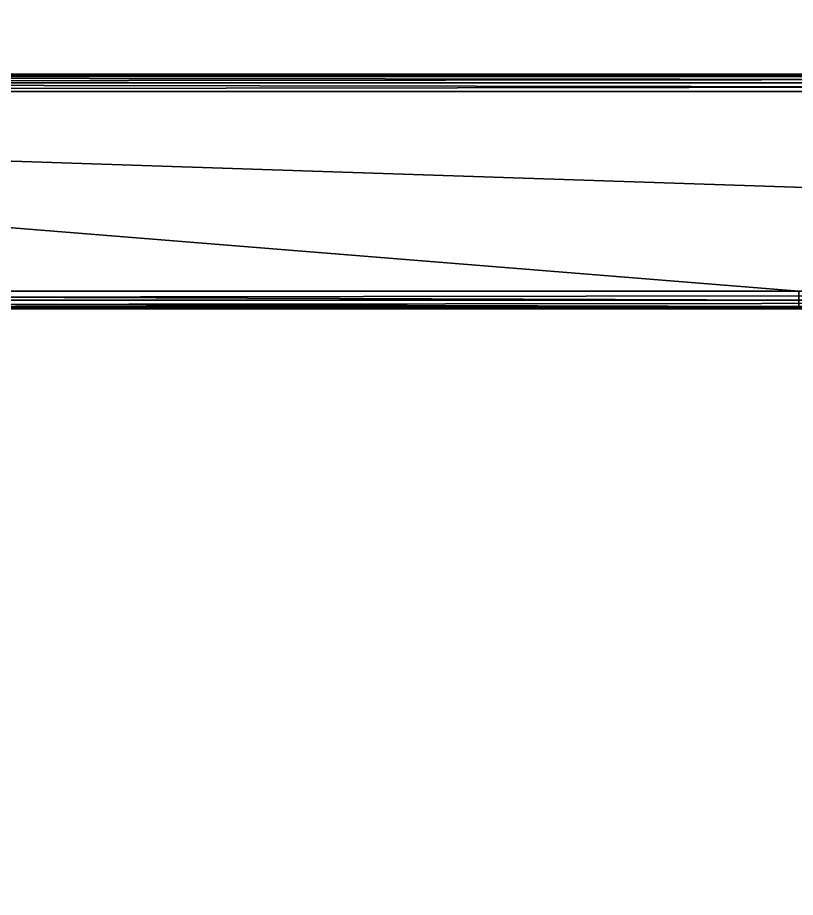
# Model space of a CAD drawing. Extents: x 0 to 96, y -42 to 0.
# Drawn here: x 26.346 to 28.994, y -32.918 to -29.922 of the extents above; entities that cross this region are included whole.
import ezdxf

# ---------------------------------------------------------------- set-up
doc = ezdxf.new("R2010")
doc.units = 0
doc.header["$LTSCALE"] = 2
for name, color, linetype in [('AFUTL-3-EDLM', 16, 'Continuous'), ('AFUTL-3-SUPT', 4, 'Continuous'), ('AFUTL-3-TPLM', 15, 'Continuous')]:
    doc.layers.add(name, color=color, linetype=linetype)

msp = doc.modelspace()

# ---------------------------------------------------------------- meshes
at = {"layer": 'AFUTL-3-EDLM'}
mesh = msp.add_polyface(dxfattribs=at)
corners = [(48, -42, 28.1153), (48, 0, 28.1153), (48, -42, 29.1153), (48, 0, 29.1153), (0, -42, 28.1153), (0, -42, 29.1153), (0, 0, 28.1153), (0, 0, 29.1153), (96.0001, 0, 28.1153), (96.0001, 0, 29.1153), (96.0001, -42, 28.1153), (96.0001, -42, 29.1153)]
mesh.append_faces([[corners[k] for k in face] for face in [(5, 0, 2, 2), (3, 6, 7, 7), (7, 4, 5, 5), (9, 1, 3, 3), (2, 10, 11, 11), (11, 8, 9, 9)]], dxfattribs={"vtx0": -1})
mesh.append_faces([[corners[k] for k in face] for face in [(0, 1, 2, 2), (1, 0, 3, 3)]], dxfattribs={"vtx0": -1, "vtx1": -1})
mesh.append_faces([[corners[k] for k in face] for face in [(2, 1, 3, 3), (3, 0, 2, 2)]], dxfattribs={"vtx0": -1, "vtx3": -1})
mesh.append_faces([[corners[k] for k in face] for face in [(4, 0, 5, 5), (1, 6, 3, 3), (6, 4, 7, 7), (8, 1, 9, 9), (0, 10, 2, 2), (10, 8, 11, 11)]], dxfattribs={"vtx1": -1})
at = {"layer": 'AFUTL-3-SUPT'}
mesh = msp.add_polyface(dxfattribs=at)
corners = [(19.1827, -30.9142, 27.8225), (19.1827, -30.1142, 27.8225), (19.1827, -30.9142, 26.5508), (19.1827, -30.1142, 26.5508), (19.1827, -30.8542, 26.4908), (19.1827, -30.1742, 26.4908), (19.1827, -30.1222, 26.5208), (19.1827, -30.1442, 26.4988), (19.1827, -30.8842, 26.4988), (19.1827, -30.9062, 26.5208), (39.6551, -30.1142, 26.5508), (20.5606, -30.1142, 27.9475), (20.5606, -30.9142, 27.9475), (20.5606, -30.1142, 28.0056), (20.5606, -30.9142, 28.0056), (20.5606, -30.1222, 28.0356), (20.5606, -30.9062, 28.0356), (20.5606, -30.1742, 28.0656), (20.5606, -30.8542, 28.0656), (20.5606, -30.8842, 28.0576), (20.5606, -30.1442, 28.0576), (39.6551, -30.1142, 28.0056), (19.3077, -30.1142, 27.9475), (39.6551, -30.1742, 26.4908), (39.6551, -30.1442, 26.4988), (39.6551, -30.1222, 26.5208), (39.6551, -30.8542, 26.4908), (29.0055, -30.8542, 28.0656), (39.6551, -30.1742, 28.0656), (35.5016, -30.8542, 28.0656), (39.6551, -30.8542, 28.0656), (29.0055, -30.9142, 28.0656), (35.5016, -30.9142, 28.0656), (29.0055, -30.9142, 28.0056), (29.0055, -30.9062, 28.0356), (29.0055, -30.8842, 28.0576), (35.5016, -30.9142, 28.0056), (35.5016, -30.9062, 28.0356), (35.5016, -30.8842, 28.0576), (19.3077, -30.9142, 27.9475), (39.6551, -30.9142, 26.5508), (39.6551, -30.9142, 28.0056), (39.6551, -30.1222, 28.0356), (39.6551, -30.1442, 28.0576), (39.6551, -30.9062, 26.5208), (39.6551, -30.8842, 26.4988), (39.6551, -30.8842, 28.0576), (39.6551, -30.9062, 28.0356)]
mesh.append_faces([[corners[k] for k in face] for face in [(5, 6, 7, 7), (18, 16, 19, 19), (21, 11, 13, 13), (24, 5, 7, 7), (25, 7, 6, 6), (10, 6, 3, 3), (26, 5, 23, 23), (28, 29, 30, 30), (29, 31, 32, 32), (35, 31, 27, 27), (32, 38, 29, 29), (0, 12, 39, 39), (31, 36, 32, 32), (28, 42, 43, 43), (25, 23, 24, 24), (11, 39, 12, 12), (22, 0, 39, 39), (46, 29, 38, 38), (47, 38, 37, 37), (41, 37, 36, 36), (42, 13, 15, 15), (43, 15, 20, 20), (28, 20, 17, 17), (16, 33, 34, 34), (19, 34, 35, 35), (18, 35, 27, 27), (44, 2, 9, 9), (45, 9, 8, 8), (26, 8, 4, 4)]], dxfattribs={"vtx0": -1})
mesh.append_faces([[corners[k] for k in face] for face in [(4, 3, 5, 5), (13, 14, 15, 15), (17, 16, 18, 18), (10, 11, 21, 21), (17, 27, 28, 28), (34, 31, 35, 35), (2, 33, 0, 0), (33, 36, 31, 31), (40, 10, 41, 41), (30, 21, 28, 28), (44, 26, 40, 40), (10, 23, 25, 25)]], dxfattribs={"vtx0": -1, "vtx1": -1})
mesh.append_faces([[corners[k] for k in face] for face in [(2, 3, 4, 4), (15, 16, 17, 17), (10, 1, 11, 11), (28, 27, 29, 29), (0, 33, 12, 12), (33, 40, 36, 36), (41, 21, 30, 30), (40, 23, 10, 10)]], dxfattribs={"vtx0": -1, "vtx1": -1, "vtx3": -1})
mesh.append_faces([[corners[k] for k in face] for face in [(2, 1, 3, 3), (5, 3, 6, 6), (4, 9, 2, 2), (13, 12, 14, 14), (15, 14, 16, 16), (32, 37, 38, 38), (41, 10, 21, 21), (28, 21, 42, 42), (40, 26, 23, 23), (30, 47, 41, 41)]], dxfattribs={"vtx0": -1, "vtx3": -1})
mesh.append_faces([[corners[k] for k in face] for face in [(0, 1, 2, 2), (8, 9, 4, 4), (3, 1, 10, 10), (11, 12, 13, 13), (23, 5, 24, 24), (24, 7, 25, 25), (25, 6, 10, 10), (4, 5, 26, 26), (33, 31, 34, 34), (36, 37, 32, 32), (46, 47, 30, 30), (22, 39, 11, 11), (1, 0, 22, 22), (30, 29, 46, 46), (46, 38, 47, 47), (47, 37, 41, 41), (21, 13, 42, 42), (42, 15, 43, 43), (43, 20, 28, 28), (14, 33, 16, 16), (16, 34, 19, 19), (19, 35, 18, 18), (40, 2, 44, 44), (44, 9, 45, 45), (45, 8, 26, 26)]], dxfattribs={"vtx1": -1})
mesh.append_faces([[corners[k] for k in face] for face in [(27, 31, 29, 29), (2, 40, 33, 33)]], dxfattribs={"vtx1": -1, "vtx3": -1})
mesh.append_faces([[corners[k] for k in face] for face in [(17, 20, 15, 15), (1, 22, 11, 11), (17, 18, 27, 27), (40, 41, 36, 36), (33, 14, 12, 12), (44, 45, 26, 26)]], dxfattribs={"vtx3": -1})
at = {"layer": 'AFUTL-3-TPLM'}
mesh = msp.add_polyface(dxfattribs=at)
corners = [(48, -42, 28.1153), (0, -42, 28.1153), (48, 0, 28.1153), (0, 0, 28.1153)]
mesh.append_faces([[corners[k] for k in face] for face in [(2, 1, 3, 3)]], dxfattribs={"vtx0": -1})
mesh.append_faces([[corners[k] for k in face] for face in [(0, 1, 2, 2)]], dxfattribs={"vtx1": -1})
mesh = msp.add_polyface(dxfattribs=at)
corners = [(0, -42, 29.1153), (48, -42, 29.1153), (0, 0, 29.1153), (48, 0, 29.1153)]
mesh.append_faces([[corners[k] for k in face] for face in [(2, 1, 3, 3)]], dxfattribs={"vtx0": -1})
mesh.append_faces([[corners[k] for k in face] for face in [(0, 1, 2, 2)]], dxfattribs={"vtx1": -1})

doc.saveas('drawing.dxf')
